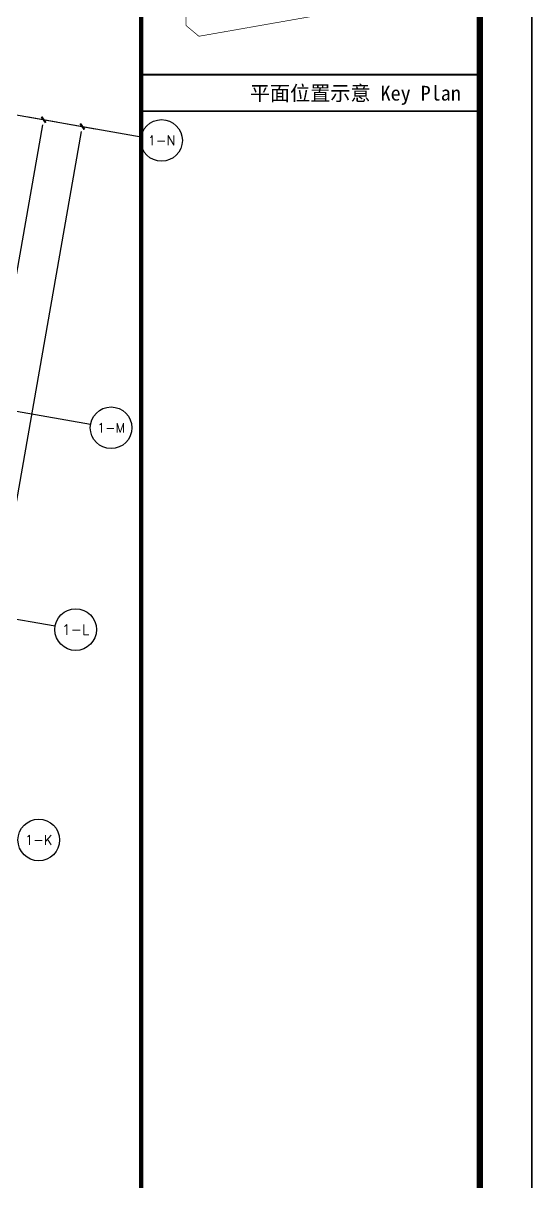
# Model space of a CAD drawing. Header units: millimetres. Extents: x 12325263 to 13848842, y -1463133 to 573208.
# Drawn here: x 12634192 to 12648842, y -1081586 to -1048224 of the extents above; entities that cross this region are included whole.
import ezdxf
from ezdxf.enums import TextEntityAlignment as Align
from ezdxf.lldxf.tags import DXFTag

# ---------------------------------------------------------------- set-up
doc = ezdxf.new("R2010")
doc.units = ezdxf.units.MM
doc.header["$LTSCALE"] = 1000
doc.linetypes.add('示意图$0$DASHDOT', pattern=[25.4, 12.7, -6.35, 0, -6.35])
for name, color, linetype in [('A-ANNO-TEXT', 7, 'Continuous'), ('A-ANNO-TTLB', 7, 'Continuous'), ('AXIS', 3, 'Continuous'), ('AXIS_TEXT', 7, 'Continuous'), ('PUB_HATCH', 8, 'Continuous'), ('TITLIN', 7, 'Continuous'), ('TITLIN1', 7, 'Continuous'), ('图签 A1$0$净用地范围线', 6, 'Continuous'), ('建筑轮廓-首层平台', 90, 'Continuous'), ('示意图$0$净用地范围线', 6, 'Continuous'), ('示意图$0$图签 A1$0$净用地范围线', 6, 'Continuous')]:
    doc.layers.add(name, color=color, linetype=linetype)
doc.styles.add('_TCH_AXIS', font='COMPLEX', dxfattribs={"bigfont": 'GBCBIG'})
doc.styles.add('_TCH_DIM_T3', font='SIMPLEX.shx', dxfattribs={"width": 0.705882, "bigfont": 'GBCBIG.shx'})
doc.styles.add('ACHT', font='simhei.ttf')
doc.styles.add('COMPLEX', font='COMPLEX')
doc.styles.add('TITXC', font='simhei.ttf')
doc.styles.add('TITXV', font='', dxfattribs={"width": 0.7})
doc.styles.get('TITXV').set_extended_font_data('SimSun')
tags = doc.linetypes.add('图签 A1$0$DASHDOT', pattern=[1, 0.5, -0.25, 0, -0.25]).pattern_tags.tags
tags[10:11] = [DXFTag(74, 4), DXFTag(75, 0), DXFTag(340, '0'), DXFTag(46, 1.0), DXFTag(50, 0.0), DXFTag(44, 0.0), DXFTag(45, 0.0)]
tags[8:9] = [DXFTag(74, 4), DXFTag(75, 0), DXFTag(340, '0'), DXFTag(46, 1.0), DXFTag(50, 0.0), DXFTag(44, 0.0), DXFTag(45, 0.0)]
tags[6:7] = [DXFTag(74, 4), DXFTag(75, 0), DXFTag(340, '0'), DXFTag(46, 1.0), DXFTag(50, 0.0), DXFTag(44, 0.0), DXFTag(45, 0.0)]
tags[4:5] = [DXFTag(74, 4), DXFTag(75, 0), DXFTag(340, '0'), DXFTag(46, 1.0), DXFTag(50, 0.0), DXFTag(44, 0.0), DXFTag(45, 0.0)]
tags = doc.linetypes.add('示意图$0$图签 A1$0$DASHDOT', pattern=[1, 0.5, -0.25, 0, -0.25]).pattern_tags.tags
tags[10:11] = [DXFTag(74, 4), DXFTag(75, 0), DXFTag(340, '0'), DXFTag(46, 1.0), DXFTag(50, 0.0), DXFTag(44, 0.0), DXFTag(45, 0.0)]
tags[8:9] = [DXFTag(74, 4), DXFTag(75, 0), DXFTag(340, '0'), DXFTag(46, 1.0), DXFTag(50, 0.0), DXFTag(44, 0.0), DXFTag(45, 0.0)]
tags[6:7] = [DXFTag(74, 4), DXFTag(75, 0), DXFTag(340, '0'), DXFTag(46, 1.0), DXFTag(50, 0.0), DXFTag(44, 0.0), DXFTag(45, 0.0)]
tags[4:5] = [DXFTag(74, 4), DXFTag(75, 0), DXFTag(340, '0'), DXFTag(46, 1.0), DXFTag(50, 0.0), DXFTag(44, 0.0), DXFTag(45, 0.0)]
doc.dimstyles.new('_TCH_ARCH&&150', dxfattribs={"dimtxt": 446.25, "dimasz": 150, "dimexe": 375, "dimexo": 450, "dimgap": 189.375, "dimtad": 1, "dimdec": 0, "dimzin": 0, "dimdsep": 46, "dimtxsty": '_TCH_DIM_T3', "dimblk": 'asdggshdfhsg_ArchTick', "dimcen": 0.09, "dimclrt": 7, "dimazin": 2, "dimtfac": 1, "dimtdec": 0, "dimtix": 1, "dimtmove": 2, "dimatfit": 3, "dimfxl": 1, "dimtolj": 1, "dimtzin": 0, "dimarcsym": 0})

# ---------------------------------------------------------------- blocks, each defined once
blk = doc.blocks.new('示意图')
at = {"layer": '示意图$0$净用地范围线', "linetype": '示意图$0$DASHDOT', "ltscale": 0.2, "const_width": 0.5}
blk.add_lwpolyline([(711475.59, 2542329.21), (711476.77, 2542157.32), (711486.69, 2542149.05), (711673.28, 2542181.81)], dxfattribs=at)
at = {"layer": '示意图$0$图签 A1$0$净用地范围线', "color": 1, "linetype": '示意图$0$图签 A1$0$DASHDOT', "ltscale": 10, "const_width": 0.5}
blk.add_lwpolyline([(711673.28, 2542181.81, -0.027114), (711674.79, 2542367.88), (711612.48, 2542349.31), (711598.82, 2542385.32), (711549.02, 2542368.98), (711485.39, 2542359.23), (711475.39, 2542358.7), (711476.77, 2542157.32), (711486.69, 2542149.05), (711673.28, 2542181.81)], format="xyb", close=True, dxfattribs=at)
blk = doc.blocks.new('A$C68E668AA')
at = {"layer": '图签 A1$0$净用地范围线', "color": 1, "linetype": '图签 A1$0$DASHDOT', "ltscale": 0.3, "const_width": 0.0625}
blk.add_lwpolyline([(23.32, 4.1, -0.027114), (23.51, 27.36), (15.72, 25.03), (14.01, 29.54), (7.79, 27.49), (-0.17, 26.27), (-1.41, 26.21), (-1.24, 1.04), (0, 0), (23.32, 4.1)], format="xyb", close=True, dxfattribs=at)
at = {"xscale": 0.125236813593198, "yscale": 0.125236813593198, "zscale": 0.125236813593198, "rotation": 1.642517962813575e-05}
blk.add_blockref('示意图', (-89104.23, -318370.67), dxfattribs=at)
blk = doc.blocks.new('TITLEA0')
at = {"layer": 'TITLIN', "const_width": 80}
blk.add_lwpolyline([(-6500, 78726), (-6500, 21532)], dxfattribs=at)
blk = doc.blocks.new('横向图框_A0')
at = {"layer": 'TITLIN1'}
blk.add_lwpolyline([(0, 0), (1189, 0), (1189, 841), (0, 841)], close=True, dxfattribs=at)
at = {"layer": 'TITLIN1', "const_width": 1.2}
blk.add_lwpolyline([(25, 10), (1179, 10), (1179, 831), (25, 831)], close=True, dxfattribs=at)
blk.add_lwpolyline([(25, 10), (1179, 10), (1179, 831), (25, 831)], close=True, dxfattribs=at)
at = {"xscale": 0.01, "yscale": 0.01, "zscale": 0.01}
blk.add_blockref('TITLEA0', (1179, 18.79), dxfattribs=at)
at = {"style": 'TITXV', "width": 0.8}
for tag, p in [('暖通', (3.13, 781)), ('智能化', (9.38, 781)), ('建筑', (3.13, 705)), ('结构', (9.38, 705)), ('给排水', (15.63, 705)), ('电气', (21.88, 705))]:
    blk.add_attdef(tag, text='', height=2.5, rotation=90, dxfattribs=at).set_placement(p, align=Align.MIDDLE_CENTER)
for tag, height, style, p in [('总工程师', 3, 'ACHT', (1143.11, 210.3)), ('审定', 3, 'ACHT', (1143.11, 202.3)), ('审核', 3, 'ACHT', (1143.11, 194.3)), ('设计总负责人1', 3, 'ACHT', (1143.11, 186.3)), ('设计总负责人2', 3, 'ACHT', (1143.11, 178.3)), ('设计总负责人3', 3, 'ACHT', (1143.11, 170.3)), ('专业负责人1', 3, 'ACHT', (1143.11, 162.3)), ('专业负责人2', 3, 'ACHT', (1143.11, 154.3)), ('专业负责人3', 3, 'ACHT', (1143.11, 146.3)), ('校核1', 3, 'ACHT', (1143.11, 138.3)), ('校核2', 3, 'ACHT', (1143.11, 130.3)), ('设计1', 3, 'ACHT', (1143.11, 122.3)), ('设计2', 3, 'ACHT', (1143.11, 114.3)), ('工程编号', 3, 'TITXC', (1142.31, 74.79)), ('专业', 3, 'TITXC', (1170.43, 74.79)), ('设计阶段', 3, 'TITXC', (1155.54, 67.78)), ('图号', 5, 'TITXC', (1140.34, 32.75)), ('出图日期', 3, 'ACHT', (1144.35, 24.29))]:
    blk.add_attdef(tag, text='', height=height, dxfattribs=dict(style=style)).set_placement(p, align=Align.MIDDLE_CENTER)
at = {"style": 'TITXC', "flags": 1}
for tag, height, p in [('建设单位', 3, (1149.82, 102.29)), ('工程名称', 3, (1149.82, 86.29)), ('图纸名称', 5, (1149.82, 51.04))]:
    blk.add_attdef(tag, text='', height=height, dxfattribs=at).set_placement(p, align=Align.MIDDLE_CENTER)
at = {"style": 'ACHT', "width": 0.8}
for tag, p in [('版本号', (1172.76, 32.79)), ('序号', (1172.76, 24.29))]:
    blk.add_attdef(tag, text='', height=3, dxfattribs=at).set_placement(p, align=Align.MIDDLE_CENTER)
blk = doc.blocks.new('*U20')
blk.add_blockref('横向图框_A0', (0, 0))
blk = doc.blocks.new('A$C15443CC7')
at = {"layer": 'A-ANNO-TTLB', "const_width": 50}
blk.add_lwpolyline([(176875, 108900), (167100, 108900), (167100, 107850), (176875, 107850)], close=True, dxfattribs=at)
at = {"xscale": 150, "yscale": 150, "zscale": 150}
blk.add_blockref('*U20', (0, 0), dxfattribs=at)
at = {"layer": '建筑轮廓-首层平台', "xscale": 299.4327128270858, "yscale": 299.4327128270858, "zscale": 299.4327128270858}
blk.add_blockref('A$C68E668AA', (168761, 110006), dxfattribs=at)
at = {"layer": 'A-ANNO-TEXT', "style": 'TITXC'}
blk.add_text('平面位置示意 Key Plan ', height=424.75, dxfattribs=at).set_placement((170228, 108155))
blk = doc.blocks.new('_AXISO')
blk.add_circle((0, 0), 0.5)
at = {"layer": 'AXIS_TEXT', "style": 'COMPLEX', "width": 1.041667}
blk.add_attdef('A', text='', height=0.56, dxfattribs=at).set_placement((-0.25, -0.28), (0.25, -0.28), align=Align.FIT)
blk = doc.blocks.new('asdggshdfhsg_ArchTick')
at = {"color": 0, "linetype": 'ByBlock', "const_width": 0.4}
blk.add_lwpolyline([(-0.5, -0.5), (0.5, 0.5)], dxfattribs=at)
blk = doc.blocks.new('*D5440')
at = {"layer": 'AXIS', "color": 0, "lineweight": -2, "transparency": 16777216}
for p, q in [((30691, 89948), (32623, 89608)), ((16040, -2664), (32227, 89526)), ((14452, -2538), (16384, -2877))]:
    blk.add_line(p, q, dxfattribs=at)
at = {"layer": 'Defpoints', "color": 0, "transparency": 16777216}
for p in [(30248, 90025), (32253, 89673), (14009, -2460)]:
    blk.add_point(p, dxfattribs=at)
at = {"layer": 'AXIS', "color": 0, "lineweight": -2, "transparency": 16777216, "xscale": 150, "yscale": 150, "zscale": 150}
for p, rotation in [((32253, 89673), 80.04131921271002), ((16015, -2812), 260.04131921271)]:
    blk.add_blockref('asdggshdfhsg_ArchTick', p, dxfattribs=dict(at, rotation=rotation))
at = {"layer": 'AXIS', "color": 7, "transparency": 16777216, "insert": (23728, 43502), "char_height": 446.2, "attachment_point": 5, "rotation": 80.0413, "style": '_TCH_DIM_T3'}
blk.add_mtext('\\A1;93900', dxfattribs=at)
blk = doc.blocks.new('*D5454')
at = {"layer": 'AXIS', "color": 0, "lineweight": -2, "transparency": 16777216}
for p, q in [((30691, 89948), (31507, 89804)), ((29711, 81743), (31112, 89721)), ((29239, 81674), (30055, 81531))]:
    blk.add_line(p, q, dxfattribs=at)
at = {"layer": 'Defpoints', "color": 0, "transparency": 16777216}
for p in [(30248, 90025), (31138, 89869), (28795, 81752)]:
    blk.add_point(p, dxfattribs=at)
at = {"layer": 'AXIS', "color": 0, "lineweight": -2, "transparency": 16777216, "xscale": 150, "yscale": 150, "zscale": 150}
for p, rotation in [((31138, 89869), 80.04131921271004), ((29685, 81596), 260.0413192127101)]:
    blk.add_blockref('asdggshdfhsg_ArchTick', p, dxfattribs=dict(at, rotation=rotation))
at = {"layer": 'AXIS', "color": 7, "transparency": 16777216, "insert": (30005, 85804), "char_height": 446.2, "attachment_point": 5, "rotation": 80.0413, "style": '_TCH_DIM_T3'}
blk.add_mtext('\\A1;8400', dxfattribs=at)
blk = doc.blocks.new('asdfadfgsdg')
at = {"layer": 'AXIS'}
for p, q in [((27816.5, 90452.3), (33943.3, 89376.6)), ((26363.8, 82178.9), (32490.7, 81103.1)), ((25343.5, 76367.8), (31470.3, 75292))]:
    blk.add_line(p, q, dxfattribs=at)
ref = blk.add_blockref('_AXISO', (34534.3, 89272.8), dxfattribs=dict(at, xscale=1200, yscale=1200, zscale=1200))
ref.add_attrib('A', '1-N', dxfattribs={"layer": 'AXIS_TEXT', "height": 277.49, "style": '_TCH_AXIS'}).set_placement((34137.9, 89134.1), (34930.7, 89134.1), align=Align.FIT)
ref = blk.add_blockref('_AXISO', (33081.6, 80999.4), dxfattribs=dict(at, xscale=1200, yscale=1200, zscale=1200))
ref.add_attrib('A', '1-M', dxfattribs={"layer": 'AXIS_TEXT', "height": 269.48, "style": '_TCH_AXIS'}).set_placement((32683.8, 80864.6), (33479.4, 80864.6), align=Align.FIT)
ref = blk.add_blockref('_AXISO', (32061.3, 75188.3), dxfattribs=dict(at, xscale=1200, yscale=1200, zscale=1200))
ref.add_attrib('A', '1-L', dxfattribs={"layer": 'AXIS_TEXT', "height": 294.94, "style": '_TCH_AXIS'}).set_placement((31668, 75040.8), (32454.5, 75040.8), align=Align.FIT)
ref = blk.add_blockref('_AXISO', (30997.7, 69130.9), dxfattribs=dict(at, xscale=1200, yscale=1200, zscale=1200))
ref.add_attrib('A', '1-K', dxfattribs={"layer": 'AXIS_TEXT', "height": 277.49, "style": '_TCH_AXIS'}).set_placement((30601.3, 68992.2), (31394.1, 68992.2), align=Align.FIT)
for p1, distance, picture, middle in [((14009.2, -2459.8), -2036, '*D5440', (23727.7, 43502)), ((28795.4, 81752), -903.6, '*D5454', (30005.5, 85803.7))]:
    dim = blk.add_aligned_dim(p1=p1, p2=(30248.1, 90025.4), distance=distance, dimstyle='_TCH_ARCH&&150', dxfattribs=at)
    dim.commit()
    dim.dimension.update_dxf_attribs({"geometry": picture, "text_midpoint": middle})

msp = doc.modelspace()

# ---------------------------------------------------------------- linework, layer by layer
at = {"layer": 'PUB_HATCH'}
msp.add_lwpolyline([(12468841.6, -983133), (12648841.6, -983133), (12648841.6, -1213133), (12468841.6, -1213133)], close=True, dxfattribs=at)

# ---------------------------------------------------------------- block references
for name, p in [('A$C15443CC7', (12470491.6, -1158608)), ('asdfadfgsdg', (12603643.4, -1140874))]:
    msp.add_blockref(name, p)

doc.saveas('drawing.dxf')
